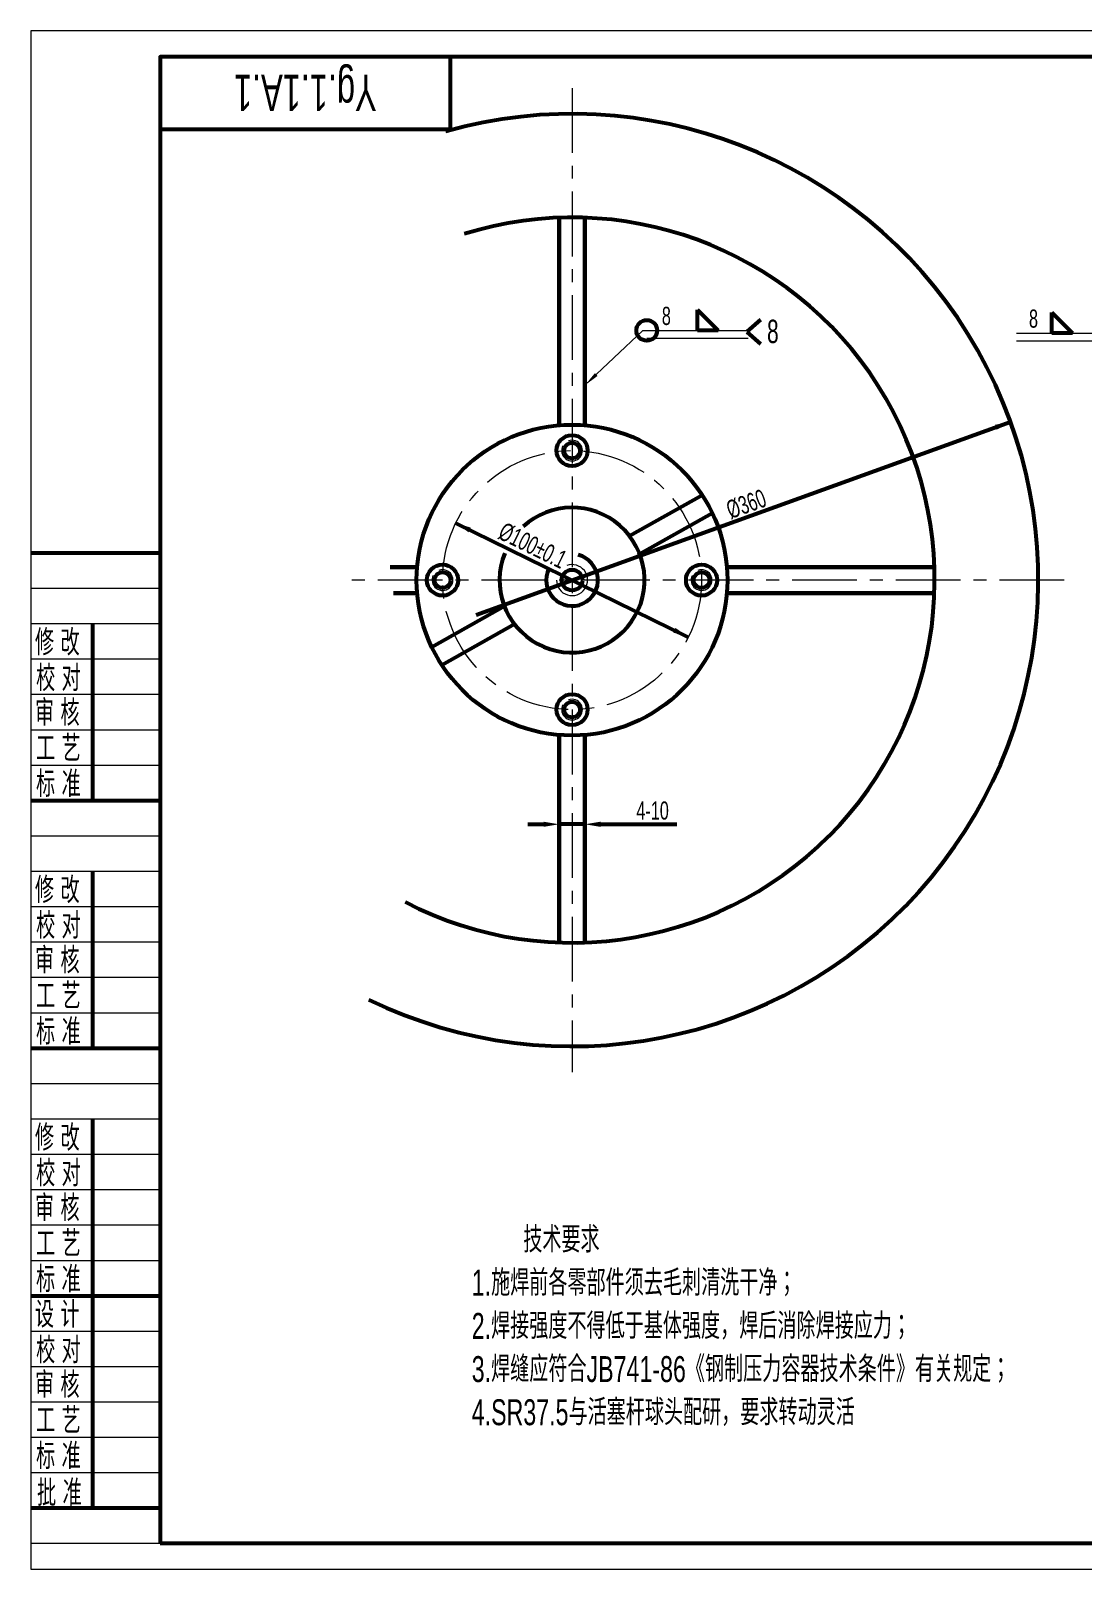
# Model space of a CAD drawing. Extents: x -25 to 395, y -5 to 292.
# Drawn here: x -25 to 178, y -5 to 292 of the extents above; entities that cross this region are included whole.
import ezdxf
from ezdxf.enums import TextEntityAlignment as Align

# ---------------------------------------------------------------- set-up
doc = ezdxf.new("R2010")
doc.units = 0
doc.header["$LTSCALE"] = 10
doc.header["$MEASUREMENT"] = 0
doc.linetypes.add('F', pattern=[0.75, 0.5, -0.25])
doc.linetypes.add('G', pattern=[2, 1.25, -0.25, 0.25, -0.25])
doc.layers.get('0').update_dxf_attribs({"linetype": 'CONTINUOUS', "lineweight": 53})
for name, color, linetype, lineweight in [('01', 7, 'CONTINUOUS', 53), ('02', 1, 'CONTINUOUS', 20), ('04', 2, 'F', 20), ('05', 4, 'G', 20), ('11', 3, 'CONTINUOUS', 20)]:
    doc.layers.add(name, color=color, linetype=linetype, lineweight=lineweight)
doc.styles.add('INTECAD', font='GBTXT', dxfattribs={"width": 0.67, "bigfont": 'INTECAD'})
doc.styles.get("Standard").update_dxf_attribs({"font": 'GBTXT', "width": 0.67, "bigfont": 'INTECAD'})
doc.dimstyles.new('INTE', dxfattribs={"dimtxt": 3.5, "dimasz": 3, "dimexe": 1, "dimexo": 0, "dimgap": 1, "dimtad": 0, "dimdec": 4, "dimdsep": 46, "dimtxsty": 'Standard', "dimcen": 0, "dimclrd": 1, "dimclre": 1, "dimclrt": 3, "dimadec": 0, "dimazin": 0, "dimtfac": 1, "dimtdec": 4, "dimtix": 1, "dimtmove": 0, "dimatfit": 0, "dimfxl": 0, "dimtvp": 0.75, "dimtolj": 1, "dimtzin": 0, "dimarcsym": 0})

# ---------------------------------------------------------------- blocks, each defined once
blk = doc.blocks.new('D_H_D_H')
at = {"layer": '01'}
for p, q in [((56, -14), (56, 0)), ((0, -14), (56, -14))]:
    blk.add_line(p, q, dxfattribs=at)
blk = doc.blocks.new('*U1')
at = {"layer": '01'}
blk.add_lwpolyline([(0, 0), (390, 0), (390, 287), (0, 287)], close=True, dxfattribs=at)
at = {"layer": '02'}
blk.add_lwpolyline([(-25, -5), (395, -5), (395, 292), (-25, 292)], close=True, dxfattribs=at)
blk = doc.blocks.new('*D6')
at = {"layer": '01', "color": 1}
blk.add_line((75.72, 185.15), (120.62, 163.15), dxfattribs=at)
for points in [[(75.72, 185.15), (78.64, 184.28), (78.2, 183.38)], [(120.62, 163.15), (118.15, 164.92), (117.71, 164.02)]]:
    blk.add_solid(points, dxfattribs=at)
at = {"layer": '01', "color": 3, "insert": (90.57, 180.8), "char_height": 3.5, "width": 23.3368, "attachment_point": 5, "rotation": 333.893}
blk.add_mtext('%%C100±0.1', dxfattribs=at)
blk = doc.blocks.new('*D7')
at = {"layer": '01', "color": 1}
for p, q in [((89.67, 127.01), (92.67, 127.01)), ((100.67, 127.01), (95.67, 127.01)), ((103.67, 127.01), (118.43, 127.01))]:
    blk.add_line(p, q, dxfattribs=at)
for points in [[(95.67, 127.01), (92.67, 126.51), (92.67, 127.51)], [(100.67, 127.01), (103.67, 127.51), (103.67, 126.51)]]:
    blk.add_solid(points, dxfattribs=at)
at = {"layer": '01', "color": 3, "insert": (113.72, 129.64), "char_height": 3.5, "width": 14.5868, "attachment_point": 5}
blk.add_mtext('4-10', dxfattribs=at)
blk = doc.blocks.new('WELD10')
at = {"layer": '01'}
for p, q in [((5.25, 4), (9.25, 0)), ((5.25, 0), (5.25, 4)), ((9.25, 0), (5.25, 0))]:
    blk.add_line(p, q, dxfattribs=at)
blk = doc.blocks.new('WELD0-2')
at = {"layer": '02'}
blk.add_line((0, 0), (1, 0), dxfattribs=at)
at = {"layer": '04'}
blk.add_line((0, -1.5), (1, -1.5), dxfattribs=at)
blk = doc.blocks.new('*U17', base_point=(81.99, 223.58))
at = {"layer": '02'}
for p, q in [((81.99, 223.58), (93.14, 234.15)), ((93.14, 234.15), (93.91, 234.15))]:
    blk.add_line(p, q, dxfattribs=at)
blk.add_lwpolyline([(81.99, 223.58, 0, 0.75, 0), (84.16, 225.64, 0, 0, 0)], format="xyseb", dxfattribs=at)
blk = doc.blocks.new('WELD23')
at = {"layer": '01'}
blk.add_circle((0, 0), 2, dxfattribs=at)
blk = doc.blocks.new('Z_Z_Z')
at = {"layer": '01'}
for p, q in [((-25, 191.22), (0, 191.22)), ((-13, 143.41), (-13, 177.56)), ((-25, 143.41), (0, 143.41)), ((-13, 95.61), (-13, 129.76)), ((-25, 95.61), (0, 95.61)), ((-13, 47.8), (-13, 81.95)), ((-25, 47.8), (0, 47.8)), ((-13, 6.83), (-13, 47.8)), ((-25, 6.83), (0, 6.83))]:
    blk.add_line(p, q, dxfattribs=at)
at = {"layer": '02'}
for p, q in [((-25, 184.39), (0, 184.39)), ((-25, 177.56), (0, 177.56)), ((-25, 170.73), (0, 170.73)), ((-25, 163.9), (0, 163.9)), ((-25, 157.07), (0, 157.07)), ((-25, 150.24), (0, 150.24)), ((-25, 136.59), (0, 136.59)), ((-25, 129.76), (0, 129.76)), ((-25, 122.93), (0, 122.93)), ((-25, 116.1), (0, 116.1)), ((-25, 109.27), (0, 109.27)), ((-25, 102.44), (0, 102.44)), ((-25, 88.78), (0, 88.78)), ((-25, 81.95), (0, 81.95)), ((-25, 75.12), (0, 75.12)), ((-25, 68.29), (0, 68.29)), ((-25, 61.46), (0, 61.46)), ((-25, 54.63), (0, 54.63)), ((-25, 40.98), (0, 40.98)), ((-25, 34.15), (0, 34.15)), ((-25, 27.32), (0, 27.32)), ((-25, 20.49), (0, 20.49)), ((-25, 13.66), (0, 13.66)), ((-25, 0), (0, 0))]:
    blk.add_line(p, q, dxfattribs=at)
at = {"layer": '11', "style": 'INTECAD', "width": 0.67}
for s, p in [('修 改', (-24.19, 171.4)), ('校 对', (-23.98, 164.52)), ('审 核', (-24.19, 157.84)), ('工 艺', (-23.98, 150.96)), ('标 准', (-23.98, 144.08)), ('修 改', (-24.19, 123.6)), ('校 对', (-23.98, 116.72)), ('审 核', (-24.19, 110.04)), ('工 艺', (-23.98, 103.16)), ('标 准', (-23.98, 96.27)), ('修 改', (-24.19, 75.79)), ('校 对', (-23.98, 68.91)), ('审 核', (-24.19, 62.23)), ('工 艺', (-23.98, 55.35)), ('标 准', (-23.98, 48.47)), ('设 计', (-24.19, 41.65)), ('校 对', (-23.98, 34.76)), ('审 核', (-24.19, 28.09)), ('工 艺', (-23.98, 21.21)), ('标 准', (-23.98, 14.32)), ('批 准', (-23.78, 7.23))]:
    blk.add_text(s, height=5, dxfattribs=at).set_placement(p)

msp = doc.modelspace()

# ---------------------------------------------------------------- linework, layer by layer
msp.add_arc((79.48759, 185.94981), 70, 242.5788309, 107.3337203)
at = {"layer": '01'}
for p, q in [((76.98759, 255.90515), (76.98759, 215.84546)), ((76.98759, 215.84546), (76.98759, 255.90515)), ((76.98759, 215.84546), (76.98759, 255.90515)), ((76.98759, 255.90515), (76.98759, 215.84546)), ((76.98759, 215.84546), (76.98759, 255.90515)), ((81.98759, 255.90515), (81.98759, 215.84546)), ((81.98759, 215.84546), (81.98759, 255.90515)), ((81.98759, 215.84546), (81.98759, 255.90515)), ((81.98759, 255.90515), (81.98759, 215.84546)), ((81.98759, 215.84546), (81.98759, 255.90515)), ((115.84004, 236.21579), (113.26034, 233.89406)), ((113.26034, 233.89406), (115.84004, 231.57234)), ((90.58397, 194.48622), (104.59616, 202.36807)), ((92.54501, 190.99991), (106.55721, 198.88177)), ((44.35157, 188.44981), (49.59193, 188.44981)), ((49.59193, 188.44981), (44.35157, 188.44981)), ((109.38324, 188.44981), (149.44293, 188.44981)), ((149.44293, 188.44981), (109.38324, 188.44981)), ((45.01814, 183.44981), (49.59193, 183.44981)), ((49.59193, 183.44981), (45.01814, 183.44981)), ((109.38324, 183.44981), (149.44293, 183.44981)), ((149.44293, 183.44981), (109.38324, 183.44981)), ((66.43016, 180.8997), (52.41797, 173.01784)), ((68.3912, 177.4134), (54.37901, 169.53154)), ((76.98759, 156.05415), (76.98759, 115.99446)), ((76.98759, 115.99446), (76.98759, 156.05415)), ((76.98759, 115.99446), (76.98759, 156.05415)), ((76.98759, 156.05415), (76.98759, 115.99446)), ((76.98759, 115.99446), (76.98759, 156.05415)), ((81.98759, 156.05415), (81.98759, 115.99446)), ((81.98759, 115.99446), (81.98759, 156.05415)), ((81.98759, 115.99446), (81.98759, 156.05415)), ((81.98759, 156.05415), (81.98759, 115.99446)), ((81.98759, 115.99446), (81.98759, 156.05415))]:
    msp.add_line(p, q, dxfattribs=at)
at = {"layer": '01', "color": 1}
msp.add_line((60.95893, 179.26716), (164.14949, 216.48441), dxfattribs=at)
at = {"layer": '01'}
for centre, radius in [((79.48759, 185.94981), 30), ((79.48759, 210.94981), 3), ((79.48759, 210.94981), 1.51279), ((54.48759, 185.94981), 3), ((54.48759, 185.94981), 1.51279), ((79.48759, 185.94981), 2), ((104.48759, 185.94981), 3), ((104.48759, 185.94981), 1.51279), ((79.48759, 160.94981), 3), ((79.48759, 160.94981), 1.51279)]:
    msp.add_circle(centre, radius, dxfattribs=at)
for radius, start, end in [(90, 244.177682, 105.7348692), (14, 158.096313, 132.4392919), (5, 153.1055675, 76.2076287)]:
    msp.add_arc((79.48759, 185.94981), radius, start, end, dxfattribs=at)
at = {"layer": '01', "color": 1}
msp.add_solid([(164.14949, 216.48441), (161.15779, 215.93694), (161.49706, 214.99625)], dxfattribs=at)
at = {"layer": '02'}
for centre, radius, start, end in [((79.48759, 210.94981), 2, 152.7557214, 110.142923), ((54.48759, 185.94981), 2, 152.7557214, 110.142923), ((79.48759, 185.94981), 3, 180, 110.2090176), ((104.48759, 185.94981), 2, 152.7557214, 110.142923), ((79.48759, 160.94981), 2, 152.7557214, 110.142923)]:
    msp.add_arc(centre, radius, start, end, dxfattribs=at)
at = {"layer": '05'}
for p, q in [((79.48759, 280.94981), (79.48759, 90.94981)), ((174.48759, 185.94981), (36.40898, 185.94981))]:
    msp.add_line(p, q, dxfattribs=at)
msp.add_circle((79.48759, 185.94981), 25, dxfattribs=at)

# ---------------------------------------------------------------- block references
for name, p in [('D_H_D_H', (0, 287)), ('Z_Z_Z', (0, 0))]:
    msp.add_blockref(name, p)
at = {"layer": '01'}
for name, p in [('WELD10', (98.47598, 234.15203)), ('WELD10', (166.84795, 233.6361)), ('WELD23', (93.91264, 234.15203))]:
    msp.add_blockref(name, p, dxfattribs=at)
at = {"layer": '02'}
for name, p in [('*U1', (0, 0)), ('*U17', (81.98759, 223.57529))]:
    msp.add_blockref(name, p, dxfattribs=at)
for p, xscale in [((93.91264, 234.15203), 19.5633334149), ((165.28462, 233.6361), 16.5633334149)]:
    msp.add_blockref('WELD0-2', p, dxfattribs=dict(at, xscale=xscale))

# ---------------------------------------------------------------- texts
at = {"layer": '01', "color": 3, "insert": (113.12757, 200.60333), "char_height": 3.5, "width": 15.7535008, "attachment_point": 5, "rotation": 19.8326131}
msp.add_mtext('%%C360', dxfattribs=at)
at = {"layer": '02', "attachment_point": 1}
for s, insert, char_height, width in [('8', (117.12989, 236.21579), 4.5, 7.5045002), ('        技术要求\\P1.施焊前各零部件须去毛刺清洗干净；\\P2.焊接强度不得低于基体强度，焊后消除焊接应力；\\P3.焊缝应符合JB741-86《钢制压力容器技术条件》有关规定；\\P4.SR37.5与活塞杆球头配研，要求转动灵活\\P\\P', (60.12087, 61.14498), 5, 512.1556739)]:
    msp.add_mtext(s, dxfattribs=dict(at, insert=insert, char_height=char_height, width=width))
at = {"layer": '11', "width": 0.67}
msp.add_text('Yg.1.1A.1', height=7, rotation=180, dxfattribs=at).set_placement((28, 280), align=Align.MIDDLE_CENTER)
for p in [(97.69431, 234.15203), (168.56628, 233.6361)]:
    msp.add_text('8', height=3.5, dxfattribs=at).set_placement(p, align=Align.BOTTOM_CENTER)

# ---------------------------------------------------------------- dimensions: what is measured, and where the dimension line sits
at = {"layer": '01'}
dim = msp.add_diameter_dim_2p(p1=(57.03824, 196.95102), p2=(101.93694, 174.9486), text='%%C100%%P0.1', dimstyle='INTE', dxfattribs=at)
dim.commit()
dim.dimension.update_dxf_attribs({"geometry": '*D6', "text_midpoint": (71.87892, 192.60165), "dimtype": 163, "insert": (-18.68666, 11.8021)})
dim = msp.add_linear_dim(base=(76.98759, 138.81231), p1=(81.98759, 156.05415), p2=(76.98759, 115.99446), text='4-10', dimstyle='INTE', dxfattribs=at)
dim.commit()
dim.dimension.update_dxf_attribs({"geometry": '*D7', "text_midpoint": (95.03178, 141.43731), "dimtype": 160, "insert": (-18.68666, 11.8021)})

doc.saveas('drawing.dxf')
